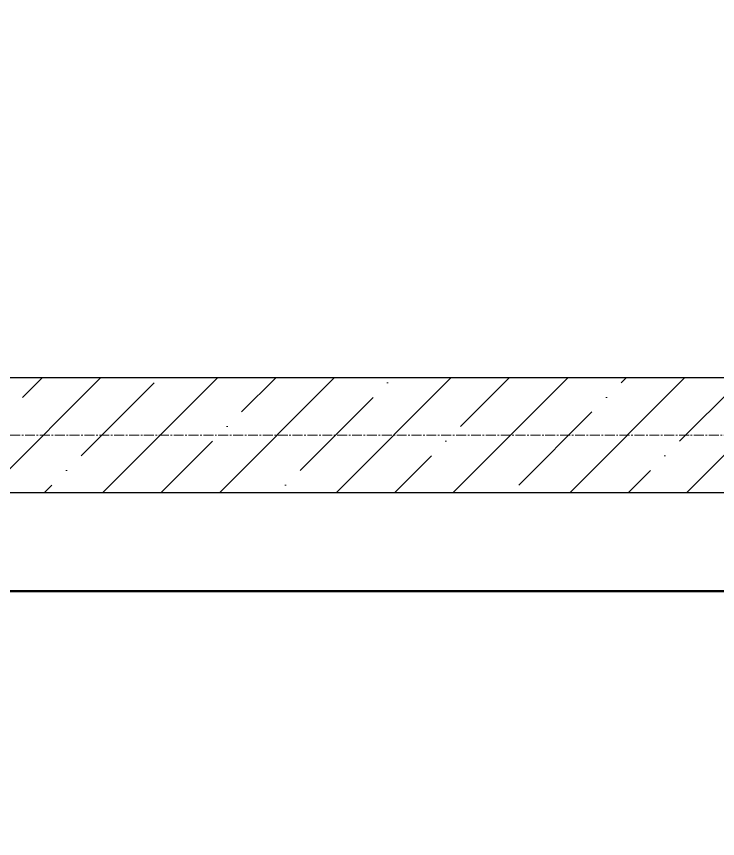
# Model space of a CAD drawing. Header units: millimetres. Extents: x -24360 to 609566, y -391049 to 148426.
# Drawn here: x 194859 to 196207, y 11879 to 13458 of the extents above; entities that cross this region are included whole.
import ezdxf

# ---------------------------------------------------------------- set-up
doc = ezdxf.new("R2010")
doc.units = ezdxf.units.MM
doc.linetypes.add('CENTER2', pattern=[28.575, 19.05, -3.175, 3.175, -3.175])
doc.layers.add('АР_Оси_РД_100', color=7, linetype='Continuous', lineweight=0, true_color=0x525252)
doc.layers.add('АР_Стены ЖБ', color=7, linetype='Continuous', lineweight=30)
doc.layers.add('АР_Штриховка', color=8, linetype='Continuous', lineweight=0)

msp = doc.modelspace()

# ---------------------------------------------------------------- hatches: boundary and pattern name
at = {"layer": 'АР_Штриховка', "linetype": 'Continuous', "lineweight": 5, "true_color": 0x000000}
h = msp.add_hatch(dxfattribs=at)
h.set_pattern_fill('ANSI35', color=18, scale=25, style=0)
h.set_pattern_definition([(45, (194029.4, -14045.81), (-112.2532, 112.2532), []), (45, (194141.65, -14045.81), (-112.2532, 112.2532), [198.4375, -39.6875, 0, -39.6875])])
h.paths.add_polyline_path([(194149.399, 12764.184), (194149.4, 12544.184), (200729.4, 12544.189), (200729.399, 12764.189)], flags=0)

# ---------------------------------------------------------------- linework, layer by layer
at = {"color": 1, "lineweight": 50}
msp.add_lwpolyline([(206042.4, -275.811), (202078.4, -275.811), (202078.4, 9068.189), (202078.4, 9068.189), (194369.596, 9075.338), (194369.596, 12354.189), (202136.4, 12354.189), (202136.4, 24447.189), (205929.4, 24447.189), (205935.661, 19894.309), (205113.4, 19894.309), (205113.4, 18084.189), (205113.4, 11048.189), (214583.4, 11048.189), (214549.4, 12020.189), (220516.4, 12020.189), (220516.4, 11607.189), (221261.4, 11607.189), (221261.4, 8031.189), (220463.4, 8031.189), (220463.4, 7654.189), (205935.4, 7654.189), (205935.4, -275.811)], dxfattribs=at)
at = {"layer": 'АР_Оси_РД_100', "linetype": 'CENTER2'}
for points in [[(223584.4, 12654.189), (188574.442, 12654.189), (188074.442, 12804.189)], [(223584.4, 12354.189), (188574.442, 12354.189), (188074.442, 12204.189)]]:
    msp.add_lwpolyline(points, dxfattribs=at)
at = {"layer": 'АР_Стены ЖБ', "color": 18, "linetype": 'Continuous', "lineweight": 30, "true_color": 0x000000}
for p, q in [((200729.399, 12764.189), (194149.399, 12764.184)), ((194149.4, 12544.184), (200729.4, 12544.189))]:
    msp.add_line(p, q, dxfattribs=at)

doc.saveas('drawing.dxf')
